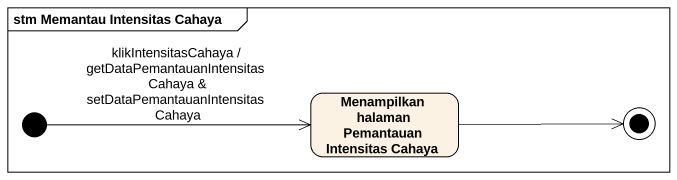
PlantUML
@startuml
mainframe stm Memantau Intensitas Cahaya
hide empty description
state "Menampilkan halaman Pemantauan Intensitas Cahaya" as Menampilkan_halaman
[*] -right-> Menampilkan_halaman : klikIntensitasCahaya / getDataPemantauanIntensitasCahaya & setDataPemantauanIntensitasCahaya
Menampilkan_halaman -right-> [*]
@enduml
